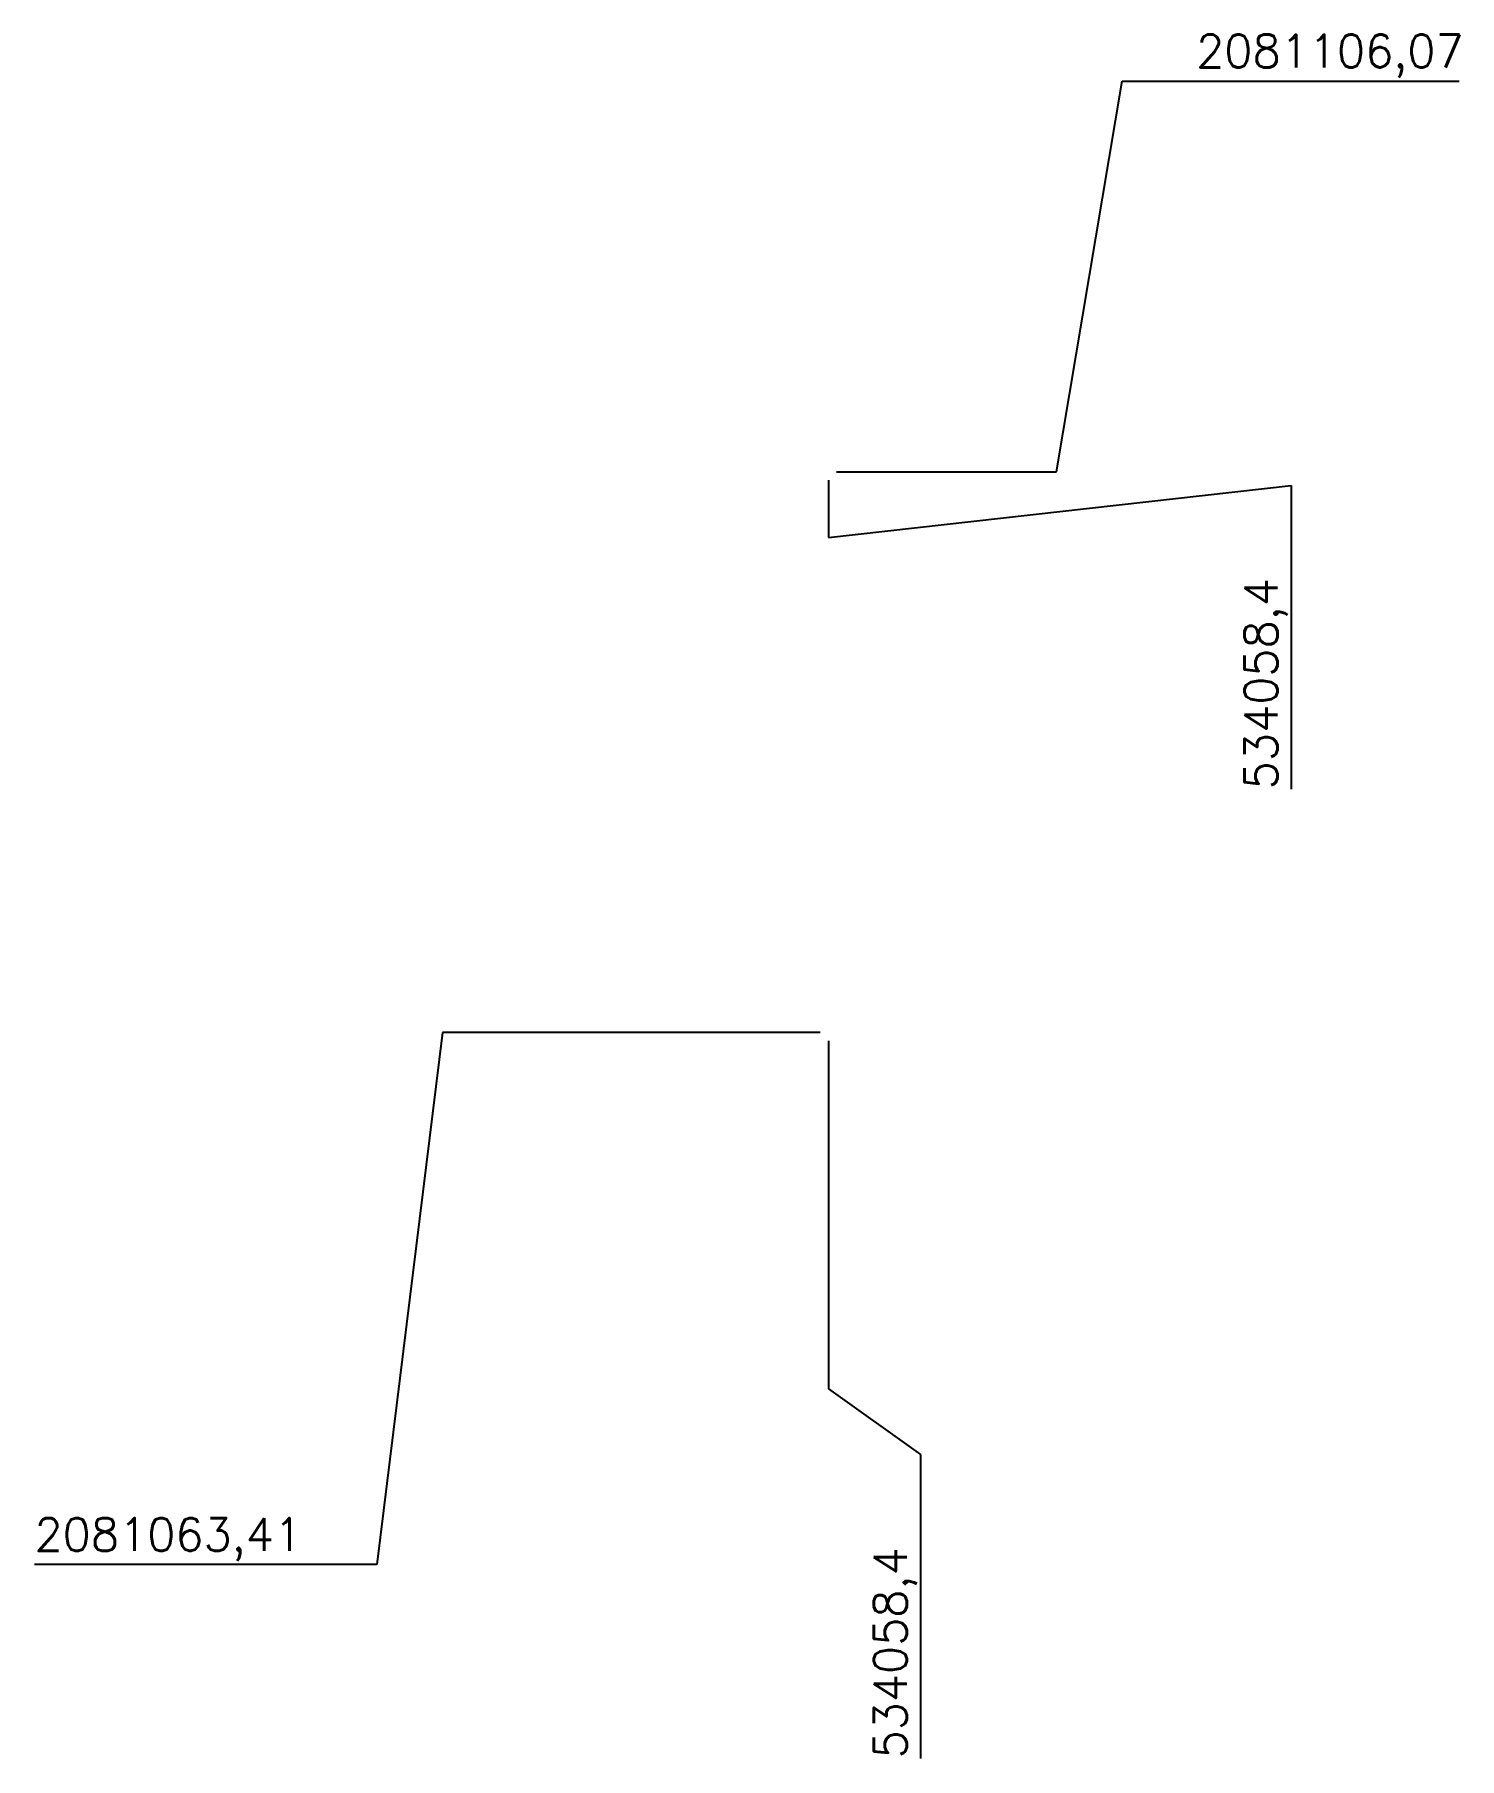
# Model space of a CAD drawing. Header units: millimetres. Extents: x 56 to 535294, y 65 to 2081451.
# Drawn here: x 535185.4 to 535293.8, y 2081315.8 to 2081447 of the extents above.
import ezdxf

# ---------------------------------------------------------------- set-up
doc = ezdxf.new("R2010")
doc.units = ezdxf.units.MM
doc.layers.add('中线', color=1, linetype='Continuous')
doc.styles.get("Standard").update_dxf_attribs({"font": 'txt', "bigfont": 'gbcbig.shx'})

msp = doc.modelspace()

# ---------------------------------------------------------------- linework, layer by layer
at = {"layer": '中线', "color": 252}
for p, q in [((535263.17, 2081413.67), (535268.17, 2081443.41)), ((535263.17, 2081413.67), (535268.17, 2081443.41)), ((535268.17, 2081443.41), (535293.79, 2081443.41)), ((535268.17, 2081443.41), (535293.79, 2081443.41)), ((535246.43, 2081413.67), (535263.17, 2081413.67)), ((535246.43, 2081413.67), (535263.17, 2081413.67)), ((535245.81, 2081413.05), (535245.81, 2081408.67)), ((535245.81, 2081413.05), (535245.81, 2081408.67)), ((535245.81, 2081408.67), (535281.02, 2081412.64)), ((535245.81, 2081408.67), (535281.02, 2081412.64)), ((535281.02, 2081412.64), (535281.02, 2081389.52)), ((535281.02, 2081412.64), (535281.02, 2081389.52)), ((535216.45, 2081371.02), (535211.45, 2081330.53)), ((535216.45, 2081371.02), (535211.45, 2081330.53)), ((535245.18, 2081371.02), (535216.45, 2081371.02)), ((535245.18, 2081371.02), (535216.45, 2081371.02)), ((535245.81, 2081370.39), (535245.81, 2081343.9)), ((535245.81, 2081370.39), (535245.81, 2081343.9)), ((535245.81, 2081343.9), (535252.81, 2081338.9)), ((535245.81, 2081343.9), (535252.81, 2081338.9)), ((535252.81, 2081338.9), (535252.81, 2081315.78)), ((535252.81, 2081338.9), (535252.81, 2081315.78)), ((535211.45, 2081330.53), (535185.41, 2081330.53)), ((535211.45, 2081330.53), (535185.41, 2081330.53))]:
    msp.add_line(p, q, dxfattribs=at)

# ---------------------------------------------------------------- texts
for s, p in [('2081106,07', (535273.79, 2081444.45)), ('2081106,07', (535273.79, 2081444.45)), ('2081063,41', (535185.41, 2081331.57)), ('2081063,41', (535185.41, 2081331.57))]:
    msp.add_text(s, height=2.5, dxfattribs=at).set_placement(p)
for p in [(535279.97, 2081389.52), (535279.97, 2081389.52), (535251.77, 2081315.78), (535251.77, 2081315.78)]:
    msp.add_text('534058,4', height=2.5, rotation=90, dxfattribs=at).set_placement(p)

doc.saveas('drawing.dxf')
